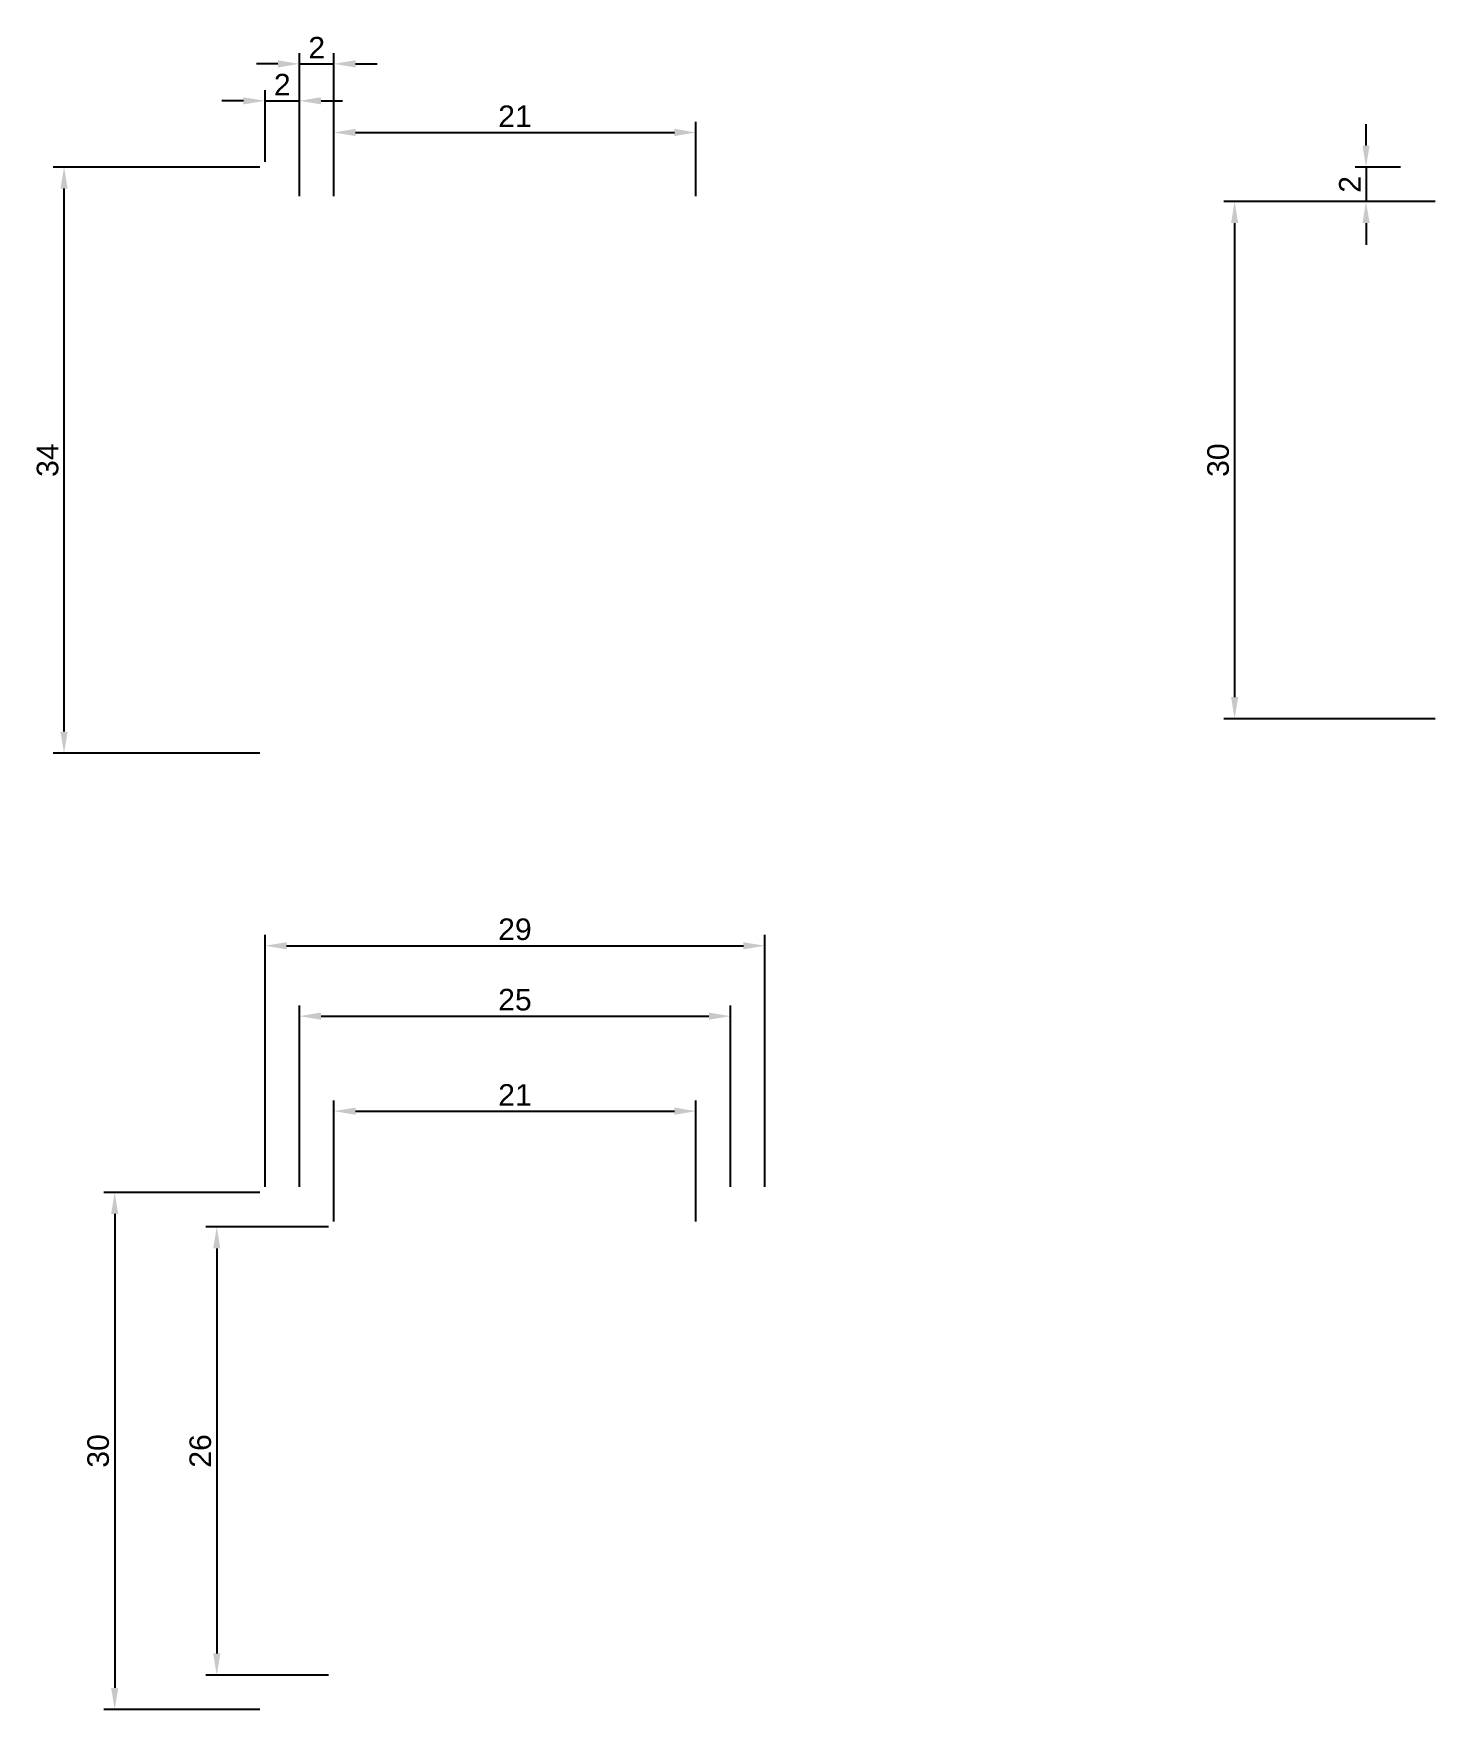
# Paper-space layout '水平' of a CAD drawing. Header units: millimetres. Extents: x 22 to 186, y 12 to 206.
import ezdxf

# ---------------------------------------------------------------- set-up
doc = ezdxf.new("R2010")
doc.units = ezdxf.units.MM
doc.styles.get("Standard").update_dxf_attribs({"font": 'arial.ttf'})
doc.dimstyles.new('ISO-25', dxfattribs={"dimtxt": 2.5, "dimasz": 2.5, "dimexe": 1.25, "dimexo": 0.625, "dimtad": 1, "dimtxsty": 'Standard', "dimcen": 2.5, "dimclrd": 1, "dimclre": 1, "dimclrt": 1, "dimadec": 0, "dimazin": 0, "dimtfac": 1, "dimtmove": 0, "dimatfit": 3, "dimfxl": 1, "dimarcsym": 0})

# ---------------------------------------------------------------- blocks, each defined once
blk = doc.blocks.new('*D33')
at = {"color": 1, "lineweight": -2, "transparency": 16777216}
for p, q in [((48.72, 190.68), (24.77, 190.68)), ((26.02, 125.18), (26.02, 188.18)), ((48.72, 122.68), (24.77, 122.68))]:
    blk.add_line(p, q, dxfattribs=at)
at = {"color": 1, "transparency": 16777216}
for points in [[(25.6, 188.18), (26.44, 188.18), (26.02, 190.68)], [(25.6, 125.18), (26.44, 125.18), (26.02, 122.68)]]:
    blk.add_solid(points, dxfattribs=at)
at = {"layer": 'Defpoints', "color": 0, "transparency": 16777216}
for p in [(26.02, 190.68), (49.34, 190.68), (49.34, 122.68)]:
    blk.add_point(p, dxfattribs=at)
at = {"color": 1, "transparency": 16777216, "insert": (24.12, 156.68), "char_height": 2.5, "attachment_point": 5, "rotation": 90}
blk.add_mtext('34', dxfattribs=at)
blk = doc.blocks.new('*D36')
at = {"color": 1, "lineweight": -2, "transparency": 16777216}
for p, q in [((48.72, 71.71), (30.65, 71.71)), ((31.9, 69.21), (31.9, 14.21)), ((48.72, 11.71), (30.65, 11.71))]:
    blk.add_line(p, q, dxfattribs=at)
at = {"color": 1, "transparency": 16777216}
for points in [[(31.48, 69.21), (32.31, 69.21), (31.9, 71.71)], [(31.48, 14.21), (32.31, 14.21), (31.9, 11.71)]]:
    blk.add_solid(points, dxfattribs=at)
at = {"layer": 'Defpoints', "color": 0, "transparency": 16777216}
for p in [(49.34, 71.71), (31.9, 11.71), (49.34, 11.71)]:
    blk.add_point(p, dxfattribs=at)
at = {"color": 1, "transparency": 16777216, "insert": (29.99, 41.71), "char_height": 2.5, "attachment_point": 5, "rotation": 90}
blk.add_mtext('30', dxfattribs=at)
blk = doc.blocks.new('*D38')
at = {"color": 1, "lineweight": -2, "transparency": 16777216}
for p, q in [((49.34, 72.34), (49.34, 101.58)), ((107.34, 72.34), (107.34, 101.58)), ((51.84, 100.33), (104.84, 100.33))]:
    blk.add_line(p, q, dxfattribs=at)
at = {"color": 1, "transparency": 16777216}
for points in [[(51.84, 100.74), (51.84, 99.91), (49.34, 100.33)], [(104.84, 100.74), (104.84, 99.91), (107.34, 100.33)]]:
    blk.add_solid(points, dxfattribs=at)
at = {"layer": 'Defpoints', "color": 0, "transparency": 16777216}
for p in [(107.34, 100.33), (49.34, 71.71), (107.34, 71.71)]:
    blk.add_point(p, dxfattribs=at)
at = {"color": 1, "transparency": 16777216, "insert": (78.34, 102.23), "char_height": 2.5, "attachment_point": 5}
blk.add_mtext('29', dxfattribs=at)
blk = doc.blocks.new('*D39')
at = {"color": 1, "lineweight": -2, "transparency": 16777216}
for p, q in [((53.34, 72.34), (53.34, 93.41)), ((103.34, 72.34), (103.34, 93.41)), ((55.84, 92.16), (100.84, 92.16))]:
    blk.add_line(p, q, dxfattribs=at)
at = {"color": 1, "transparency": 16777216}
for points in [[(55.84, 92.58), (55.84, 91.75), (53.34, 92.16)], [(100.84, 92.58), (100.84, 91.75), (103.34, 92.16)]]:
    blk.add_solid(points, dxfattribs=at)
at = {"layer": 'Defpoints', "color": 0, "transparency": 16777216}
for p in [(103.34, 92.16), (53.34, 71.71), (103.34, 71.71)]:
    blk.add_point(p, dxfattribs=at)
at = {"color": 1, "transparency": 16777216, "insert": (78.34, 94.06), "char_height": 2.5, "attachment_point": 5}
blk.add_mtext('25', dxfattribs=at)
blk = doc.blocks.new('*D40')
at = {"color": 1, "lineweight": -2, "transparency": 16777216}
for p, q in [((57.34, 68.34), (57.34, 82.39)), ((99.34, 68.34), (99.34, 82.39)), ((59.84, 81.14), (96.84, 81.14))]:
    blk.add_line(p, q, dxfattribs=at)
at = {"color": 1, "transparency": 16777216}
for points in [[(59.84, 81.56), (59.84, 80.72), (57.34, 81.14)], [(96.84, 81.56), (96.84, 80.72), (99.34, 81.14)]]:
    blk.add_solid(points, dxfattribs=at)
at = {"layer": 'Defpoints', "color": 0, "transparency": 16777216}
for p in [(99.34, 81.14), (57.34, 67.71), (99.34, 67.71)]:
    blk.add_point(p, dxfattribs=at)
at = {"color": 1, "transparency": 16777216, "insert": (78.34, 83.02), "char_height": 2.5, "attachment_point": 5}
blk.add_mtext('21', dxfattribs=at)
blk = doc.blocks.new('*D41')
at = {"color": 1, "lineweight": -2, "transparency": 16777216}
for p, q in [((56.72, 67.71), (42.49, 67.71)), ((43.74, 65.21), (43.74, 18.21)), ((56.72, 15.71), (42.49, 15.71))]:
    blk.add_line(p, q, dxfattribs=at)
at = {"color": 1, "transparency": 16777216}
for points in [[(43.32, 65.21), (44.16, 65.21), (43.74, 67.71)], [(43.32, 18.21), (44.16, 18.21), (43.74, 15.71)]]:
    blk.add_solid(points, dxfattribs=at)
at = {"layer": 'Defpoints', "color": 0, "transparency": 16777216}
for p in [(57.34, 67.71), (43.74, 15.71), (57.34, 15.71)]:
    blk.add_point(p, dxfattribs=at)
at = {"color": 1, "transparency": 16777216, "insert": (41.84, 41.71), "char_height": 2.5, "attachment_point": 5, "rotation": 90}
blk.add_mtext('26', dxfattribs=at)
blk = doc.blocks.new('*D42')
at = {"color": 1, "lineweight": -2, "transparency": 16777216}
for p, q in [((46.84, 198.37), (44.34, 198.37)), ((49.34, 191.31), (49.34, 199.62)), ((49.34, 198.37), (53.34, 198.37)), ((53.34, 191.31), (53.34, 199.62)), ((55.84, 198.37), (58.34, 198.37))]:
    blk.add_line(p, q, dxfattribs=at)
at = {"color": 1, "transparency": 16777216}
for points in [[(46.84, 198.79), (46.84, 197.96), (49.34, 198.37)], [(55.84, 198.79), (55.84, 197.96), (53.34, 198.37)]]:
    blk.add_solid(points, dxfattribs=at)
at = {"layer": 'Defpoints', "color": 0, "transparency": 16777216}
for p in [(53.34, 198.37), (49.34, 190.68), (53.34, 190.68)]:
    blk.add_point(p, dxfattribs=at)
at = {"color": 1, "transparency": 16777216, "insert": (51.34, 200.25), "char_height": 2.5, "attachment_point": 5}
blk.add_mtext('2', dxfattribs=at)
blk = doc.blocks.new('*D43')
at = {"color": 1, "lineweight": -2, "transparency": 16777216}
for p, q in [((50.84, 202.66), (48.34, 202.66)), ((53.34, 187.31), (53.34, 203.91)), ((53.34, 202.66), (57.34, 202.66)), ((57.34, 187.31), (57.34, 203.91)), ((59.84, 202.66), (62.34, 202.66))]:
    blk.add_line(p, q, dxfattribs=at)
at = {"color": 1, "transparency": 16777216}
for points in [[(50.84, 203.08), (50.84, 202.24), (53.34, 202.66)], [(59.84, 203.08), (59.84, 202.24), (57.34, 202.66)]]:
    blk.add_solid(points, dxfattribs=at)
at = {"layer": 'Defpoints', "color": 0, "transparency": 16777216}
for p in [(57.34, 202.66), (53.34, 186.68), (57.34, 186.68)]:
    blk.add_point(p, dxfattribs=at)
at = {"color": 1, "transparency": 16777216, "insert": (55.34, 204.54), "char_height": 2.5, "attachment_point": 5}
blk.add_mtext('2', dxfattribs=at)
blk = doc.blocks.new('*D44')
at = {"color": 1, "lineweight": -2, "transparency": 16777216}
for p, q in [((57.34, 187.31), (57.34, 195.95)), ((59.84, 194.7), (96.84, 194.7)), ((99.34, 187.31), (99.34, 195.95))]:
    blk.add_line(p, q, dxfattribs=at)
at = {"color": 1, "transparency": 16777216}
for points in [[(59.84, 195.12), (59.84, 194.28), (57.34, 194.7)], [(96.84, 195.12), (96.84, 194.28), (99.34, 194.7)]]:
    blk.add_solid(points, dxfattribs=at)
at = {"layer": 'Defpoints', "color": 0, "transparency": 16777216}
for p in [(99.34, 194.7), (57.34, 186.68), (99.34, 186.68)]:
    blk.add_point(p, dxfattribs=at)
at = {"color": 1, "transparency": 16777216, "insert": (78.34, 196.58), "char_height": 2.5, "attachment_point": 5}
blk.add_mtext('21', dxfattribs=at)
blk = doc.blocks.new('*D45')
at = {"color": 1, "lineweight": -2, "transparency": 16777216}
for p, q in [((177.09, 193.18), (177.09, 195.68)), ((181.11, 190.68), (175.84, 190.68)), ((177.09, 190.68), (177.09, 186.68)), ((181.11, 186.68), (175.84, 186.68)), ((177.09, 184.18), (177.09, 181.68))]:
    blk.add_line(p, q, dxfattribs=at)
at = {"color": 1, "transparency": 16777216}
for points in [[(176.68, 193.18), (177.51, 193.18), (177.09, 190.68)], [(176.68, 184.18), (177.51, 184.18), (177.09, 186.68)]]:
    blk.add_solid(points, dxfattribs=at)
at = {"layer": 'Defpoints', "color": 0, "transparency": 16777216}
for p in [(181.73, 190.68), (177.09, 186.68), (181.73, 186.68)]:
    blk.add_point(p, dxfattribs=at)
at = {"color": 1, "transparency": 16777216, "insert": (175.21, 188.68), "char_height": 2.5, "attachment_point": 5, "rotation": 90}
blk.add_mtext('2', dxfattribs=at)
blk = doc.blocks.new('*D46')
at = {"color": 1, "lineweight": -2, "transparency": 16777216}
for p, q in [((185.11, 186.68), (160.59, 186.68)), ((161.84, 184.18), (161.84, 129.18)), ((185.11, 126.68), (160.59, 126.68))]:
    blk.add_line(p, q, dxfattribs=at)
at = {"color": 1, "transparency": 16777216}
for points in [[(161.43, 184.18), (162.26, 184.18), (161.84, 186.68)], [(161.43, 129.18), (162.26, 129.18), (161.84, 126.68)]]:
    blk.add_solid(points, dxfattribs=at)
at = {"layer": 'Defpoints', "color": 0, "transparency": 16777216}
for p in [(185.73, 186.68), (161.84, 126.68), (185.73, 126.68)]:
    blk.add_point(p, dxfattribs=at)
at = {"color": 1, "transparency": 16777216, "insert": (159.94, 156.68), "char_height": 2.5, "attachment_point": 5, "rotation": 90}
blk.add_mtext('30', dxfattribs=at)

psp = doc.layouts.new('水平')

# ---------------------------------------------------------------- dimensions: what is measured, and where the dimension line sits
for base, p1, p2, picture, middle in [((57.344, 202.662), (53.344, 186.684), (57.344, 186.684), '*D43', (55.344, 204.542)), ((53.344, 198.375), (49.344, 190.684), (53.344, 190.684), '*D42', (51.344, 200.255)), ((99.344, 194.7), (57.344, 186.684), (99.344, 186.684), '*D44', (78.344, 196.58)), ((107.344, 100.328), (49.344, 71.712), (107.344, 71.712), '*D38', (78.344, 102.229)), ((103.344, 92.163), (53.344, 71.712), (103.344, 71.712), '*D39', (78.344, 94.065)), ((99.344, 81.141), (57.344, 67.712), (99.344, 67.712), '*D40', (78.344, 83.022))]:
    dim = psp.add_linear_dim(base=base, p1=p1, p2=p2, dimstyle='ISO-25', override={"dimlfac": -0.5})
    dim.commit()
    dim.dimension.update_dxf_attribs({"geometry": picture, "text_midpoint": middle})
for base, p1, p2, picture, middle in [((177.094, 186.684), (181.732, 190.684), (181.732, 186.684), '*D45', (175.214, 188.684)), ((26.021, 190.684), (49.344, 122.684), (49.344, 190.684), '*D33', (24.119, 156.684)), ((161.843, 126.684), (185.732, 186.684), (185.732, 126.684), '*D46', (159.94, 156.684)), ((31.896, 11.712), (49.344, 71.712), (49.344, 11.712), '*D36', (29.994, 41.712)), ((43.74, 15.712), (57.344, 67.712), (57.344, 15.712), '*D41', (41.839, 41.712))]:
    dim = psp.add_linear_dim(base=base, p1=p1, p2=p2, angle=90, dimstyle='ISO-25', override={"dimlfac": -0.5})
    dim.commit()
    dim.dimension.update_dxf_attribs({"geometry": picture, "text_midpoint": middle})

doc.saveas('drawing.dxf')
